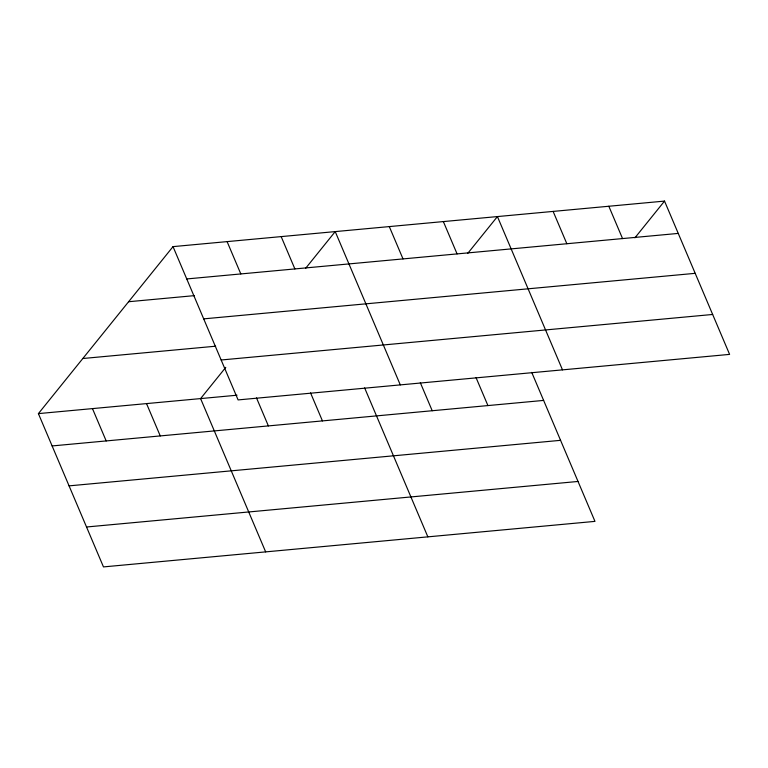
<?xml version="1.0" encoding="UTF-8"?>
<svg xmlns="http://www.w3.org/2000/svg" width="768" height="768" viewBox="0 0 768 768"><rect width="100%" height="100%" fill="white"/><g stroke="black" fill="none" stroke-linecap="round" stroke-linejoin="round"><path stroke-width="1.15" d="M531.734 372.394L594.97 521.376L103.469 566.909L38.4 413.616L173.03 246.624L664.531 201.091L729.6 354.384L238.099 399.917L173.03 246.624M225.773 367.363L200.592 398.592L265.661 551.885M305.606 268.339L335.222 231.6L400.291 384.883M467.798 253.315L497.424 216.576L562.493 369.859M634.915 237.83L664.531 201.091M186.749 278.947L678.25 233.414M128.602 301.728L194.419 295.632M203.693 318.864L695.194 273.331M82.829 358.512L215.645 346.205M221.155 359.99L712.656 314.467M38.4 413.616L237.034 395.213M52.118 445.939L543.619 400.416M69.062 485.866L560.563 440.333M86.525 526.992L578.026 481.459M608.832 206.256L622.55 238.579M553.123 211.411L566.842 243.734M443.357 221.578L457.075 253.901M476.026 377.558L487.92 405.571M389.29 226.589L403.008 258.912M420.326 382.714L432.211 410.736M364.618 387.878L427.862 536.861M281.165 236.602L294.883 268.934M310.55 392.89L322.445 420.902M227.098 241.613L240.816 273.936M256.493 397.891L268.378 425.904M146.534 403.603L160.253 435.926M92.467 408.605L106.186 440.938"/></g></svg>
